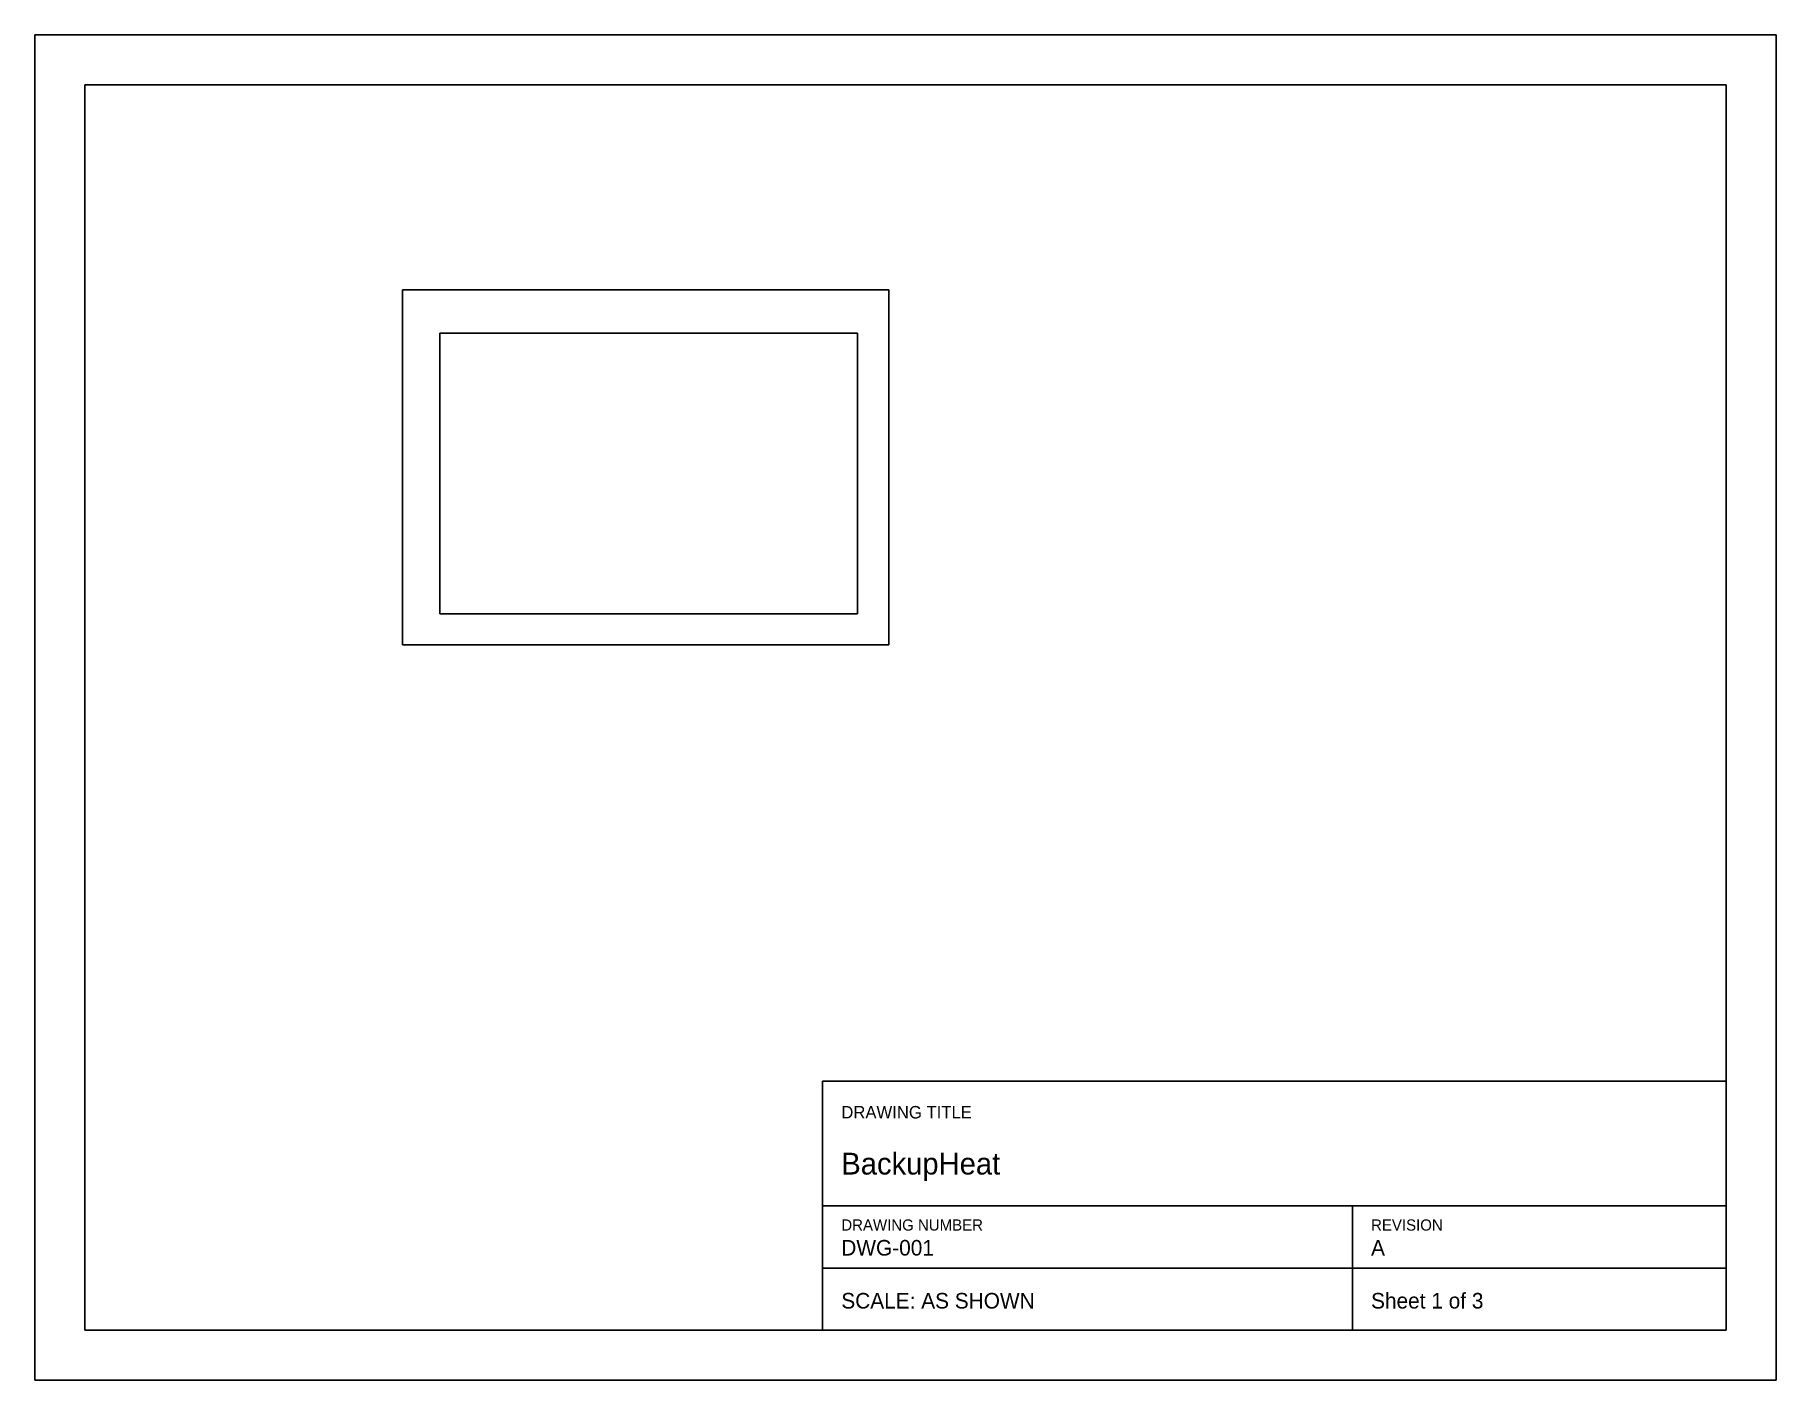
# Paper-space layout 'Page-1' of a CAD drawing. Header units: millimetres. Extents: x 0 to 279, y 0 to 216.
# The model-space entities are those that its viewports show. They can reach past a viewport. Long polylines and large blocks are cut down to what shows.
import ezdxf

# ---------------------------------------------------------------- set-up
doc = ezdxf.new("R2010")
doc.units = ezdxf.units.MM
doc.layers.add('PAGE-EDGE', color=7, linetype='Continuous', plot=False)
doc.layers.add('VIEWPORTS', color=7, linetype='Continuous', plot=False)
doc.layers.add('PAGE-FRAME', color=7, linetype='Continuous')
doc.layers.add('SCHEMATIC', color=7, linetype='Continuous')

msp = doc.modelspace()

# ---------------------------------------------------------------- linework, layer by layer
at = {"layer": 'PAGE-EDGE'}
for p, q in [((279.4, 215.9), (0, 215.9)), ((0, 215.9), (0, 0)), ((279.4, 0), (279.4, 215.9)), ((0, 0), (279.4, 0))]:
    msp.add_line(p, q, dxfattribs=at)
at = {"layer": 'PAGE-FRAME'}
for p, q in [((271.4, 207.9), (8, 207.9)), ((8, 207.9), (8, 8)), ((271.4, 8), (271.4, 207.9)), ((271.4, 48), (126.4, 48)), ((126.4, 48), (126.4, 8)), ((271.4, 8), (271.4, 48)), ((126.4, 28), (271.4, 28)), ((211.4, 8), (211.4, 28)), ((126.4, 18), (271.4, 18)), ((8, 8), (271.4, 8)), ((126.4, 8), (271.4, 8))]:
    msp.add_line(p, q, dxfattribs=at)
at = {"layer": 'SCHEMATIC'}
for p, q in [((59, 175), (137, 175)), ((59, 118), (59, 175)), ((137, 175), (137, 118)), ((65, 168), (132, 168)), ((65, 123), (65, 168)), ((132, 168), (132, 123)), ((132, 123), (65, 123)), ((137, 118), (59, 118))]:
    msp.add_line(p, q, dxfattribs=at)

# ---------------------------------------------------------------- texts
at = {"layer": 'PAGE-FRAME'}
for s, height, p in [('DRAWING TITLE', 2, (129.4, 42)), ('BackupHeat', 3.5, (129.4, 33)), ('DRAWING NUMBER', 1.8, (129.4, 24)), ('REVISION', 1.8, (214.4, 24)), ('DWG-001', 2.5, (129.4, 20)), ('A', 2.5, (214.4, 20)), ('SCALE: AS SHOWN', 2.5, (129.4, 11.5)), ('Sheet 1 of 3', 2.5, (214.4, 11.5))]:
    msp.add_text(s, height=height, dxfattribs=at).set_placement(p)

psp = doc.layouts.new('Page-1')

# ---------------------------------------------------------------- viewports
at = {"layer": 'VIEWPORTS'}
psp.add_viewport(center=(139.7, 107.95), size=(279.4, 215.9), view_center_point=(139.7, 107.95), view_height=215.9, dxfattribs=at)

doc.saveas('drawing.dxf')
